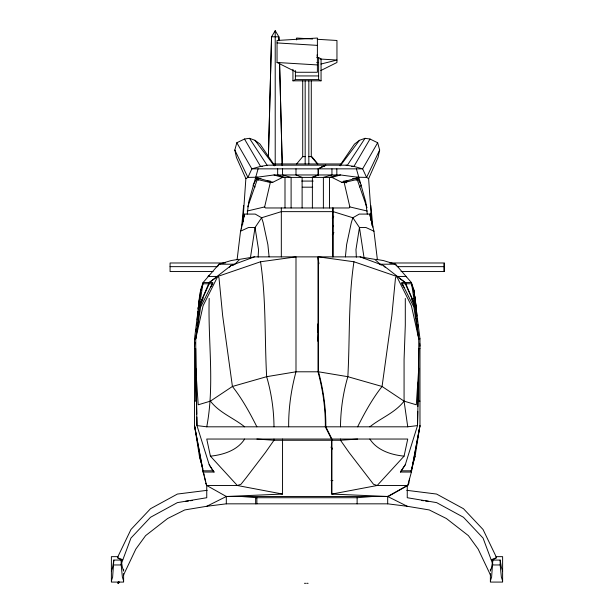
<?xml version="1.0" encoding="UTF-8"?>
<svg xmlns="http://www.w3.org/2000/svg" width="614" height="614" viewBox="0 0 614 614"><rect width="100%" height="100%" fill="white"/><g stroke="black" fill="none" stroke-linecap="round" stroke-linejoin="round"><path stroke-width="0.92" d="M417.75 411.326L417.528 425.586L405.301 464.714L400.405 472.043L411.411 472.043L419.968 425.586L419.968 338.79L413.859 289.885L411.411 282.547L395.516 264.212L383.289 260.543L375.96 259.323M417.827 406.568L418.218 381.847M418.441 367.586L418.748 348.568L419.968 348.568M268.395 156.547L271.549 36.809L275.21 30.7L278.879 36.809L278.979 40.647L278.879 36.809L271.549 36.809L268.402 157.061M258.149 257.159L258.532 249.629L255.033 227.533L261.618 217.755L281.327 211.638L332.673 211.638M317.73 332.55L317.73 323.992M317.722 341.131L318.497 327.784M242.668 224.509L245.869 178.628L236.413 157.384L234.832 150.039L236.827 142.747L244.487 139.025L249.468 138.319L255.01 140.322L260.037 144.121L274.596 165.519M119.093 582.532C117.305 581.281 119.431 584.904 118.801 581.765M241.456 228.999L243.635 205.529M123.614 569.27L123.614 571.074L122.393 567.405L121.173 560.068L113.836 560.068L112.615 577.191L111.387 580.852M194.523 346.119L194.899 342.359M196.027 331.076L196.219 329.196M196.595 325.435L196.779 323.555M197.155 319.787L197.439 316.97M197.624 315.089L198.007 311.329M198.192 309.448L199.412 297.222M345.39 256.875L346.618 244.648L351.315 222.644L352.873 217.755L359.251 214.086L369.843 214.086L373.949 231.202L377.395 259.73M502.613 571.074L501.385 567.405L500.164 560.068L492.827 560.068L491.607 577.191L490.386 580.852M243.014 221.692L243.451 217.886M202.835 468.866L199.412 456.156L194.523 425.586L194.523 338.79L200.64 289.885L203.081 282.547L218.975 264.212L231.202 260.543L238.539 259.323M194.523 401.134L195.743 401.134L195.743 338.79L199.412 308.22L203.081 298.442L198.192 308.22L200.64 289.885M237.096 259.73L240.542 231.202L244.648 214.086L255.24 214.086L261.618 217.755L263.176 222.644L267.881 244.648L269.101 256.875M247.212 214.086L248.739 201.86L258.095 168.85M408.962 481.829L408.962 483.049L407.742 485.497L388.186 496.496L331.453 494.055L331.453 439.041L325.336 426.814C325.52 408.287 322.841 389.644 318.006 371.792L295.994 371.792L266.653 376.689L232.422 386.467L210.418 401.134L198.192 404.803L195.743 368.131L196.971 425.586L206.749 426.814C214.823 384.433 207.854 341.215 209.197 298.442M244.265 216.788L244.648 214.086M250.335 258.387L255.033 227.533L248.486 227.533L240.542 231.202M194.523 338.79L195.743 338.79L200.64 307L212.866 282.547L203.081 282.547L200.64 298.442L198.192 308.22L209.197 283.768L209.197 282.547L231.202 265.432L254.426 256.875L360.065 256.875L374.732 259.323L381.156 265.125M118.387 583.269L117.919 583.077L118.203 582.579M411.656 468.866L415.079 456.156L419.968 425.586L411.411 470.823L401.633 470.823M113.836 560.068L112.615 567.405L111.387 571.074M492.827 560.068L491.607 567.405L490.386 571.074L490.386 569.27M409.154 480.885L409.53 479.004M411.035 471.483L411.411 469.603M331.944 439.041L331.944 494.055L377.18 485.497L404.073 456.156L407.742 439.041L331.944 439.041L325.834 426.814C326.011 408.287 323.332 389.644 318.497 371.792L318.497 256.875L353.948 261.764L396.744 276.438L406.522 276.438L406.522 276.86M339.895 165.519L354.455 144.121L359.482 140.322L365.023 138.319L370.004 139.025L377.664 142.747L379.659 150.039L378.078 157.384L368.623 178.628L371.892 225.468M195.743 338.79L203.081 305.78L217.755 276.438L260.543 261.764L295.994 256.875L295.994 371.792C291.159 389.644 288.488 408.287 288.664 426.814M312.38 207.969L312.38 177.408L331.944 177.408L341.722 182.297L344.17 182.512L349.857 206.933L349.059 207.969L265.432 207.969L264.634 206.933L270.321 182.512L272.769 182.297L282.547 177.408L311.889 177.408L318.006 174.959L318.006 168.85L325.336 165.181M118.302 583.208L118.51 582.302L119.07 582.625M412.877 463.854L415.079 456.156M200.64 291.105L203.081 283.768L212.866 283.768L210.418 287.436M357.617 426.814C364.609 412.9 372.337 398.793 382.069 386.467L391.847 315.558L395.516 277.658L396.744 276.438L411.411 305.78L418.748 338.79L418.748 401.134L419.968 401.134M247.78 206.849L257.312 179.441L270.321 182.512M121.165 564.266L130.951 538.064L150.514 517.28L177.408 502.613L206.749 497.724L206.749 485.497L203.081 472.043L194.523 425.586L203.081 470.823L212.866 470.823L214.086 472.043L203.081 472.043L203.081 470.416M345.859 182.818L346.557 181.076L343.702 181.076M346.357 182.818L347.056 181.076M198.192 308.22L209.197 282.547L216.197 277.551M123.614 574.842L135.84 549.069L145.618 535.623L167.63 518.508L184.745 509.942L206.749 506.281L226.313 503.833L387.687 503.833L407.251 506.281L429.255 509.942L446.37 518.508L468.382 535.623L478.16 549.069L490.386 574.842M379.659 150.039L366.589 177.408L356.795 177.2L360.564 183.525L365.752 201.86L367.279 214.086M120.521 559.477L117.42 557.658L130.951 529.506L150.514 508.722L177.408 494.055L207.217 490.325M218.162 265.839L218.975 264.212L234.87 264.212L239.759 259.323L254.426 256.875M318.819 256.468L318.006 258.095L318.95 263.759M377.664 142.747L362.628 168.85L366.589 177.408L368.623 178.628M332.304 217.932L333.248 216.312M332.32 218.745L333.74 216.312M370.004 139.025L353.948 166.402L351.745 166.402M253.927 183.525L257.703 177.2L247.91 177.408L245.869 178.628M347.14 165.603L365.023 138.319M400.405 472.043L405.301 464.714M332.519 227.218L333.609 225.645M332.274 234.87L333.916 232.576M117.919 583.077L118.402 582.839M340.202 165.849L359.482 140.322M296.608 163.961L302.717 156.624L302.717 80.987M244.648 439.041C237.357 450.453 223.243 454.844 210.418 456.156L206.749 439.041L331.453 439.041M118.548 581.773L118.341 582.655M229.367 267.267L231.202 265.432M405.301 298.442L405.301 325.336L404.073 359.574L404.073 401.134C395.109 412.792 381.048 417.865 369.843 426.814M359.397 186.994L361.531 185.067M209.397 275.21L207.969 276.438L217.755 276.438L218.975 277.658L222.644 315.558L232.422 386.467C242.154 398.793 249.883 412.9 256.875 426.814M356.174 180.263L358.369 178.628M232.576 265.586L234.103 264.672M493.479 559.477L496.58 557.658L483.049 529.506L463.486 508.722L436.592 494.055L406.783 490.325M206.749 506.281L226.313 496.496L387.687 496.496L407.251 485.497L407.251 497.724L436.592 502.613L463.486 517.28L483.049 538.064L492.835 564.266M292.939 69.344L292.939 80.825L295.388 79.605L318.612 79.605L321.061 80.825L321.061 58.821L318.612 57.593L316.755 57.593M320.792 70.564L336.956 62.49L336.956 40.478L317.246 39.288M312.38 177.408L318.497 174.959L318.497 168.85L325.834 165.181M491.269 559.73L496.58 557.658M331.944 177.408L340.501 174.959L358.845 177.408L360.564 183.525M341.722 182.297L357.939 177.669M320.945 64.04L336.956 60.042L320.063 59.021M344.17 182.512L357.179 179.441L367.018 207.732M247.166 211.047L264.634 206.933M255.654 177.408L273.99 174.959L318.006 174.959M325.834 426.814L407.742 426.814L417.528 425.586L418.748 368.131L416.3 404.803L404.073 401.134L382.069 386.467L347.839 376.689L318.497 371.792M185.681 501.277L188.483 500.955M190.355 500.74L192.22 500.525M255.654 503.833L255.654 497.724L357.125 497.724L373.366 496.419M357.617 439.041L340.501 440.261L331.944 440.261M282.547 439.041L282.547 494.055L226.313 496.496L206.749 485.497L205.529 483.049M316.755 62.49L318.612 62.49M295.388 75.936L318.612 75.936M292.939 80.825L321.061 80.825M302.717 156.624L305.572 156.624M308.428 156.624L311.283 156.624L317.392 163.961M273.376 163.961L340.624 163.961M346.618 165.181L267.881 165.181L260.543 166.402L251.863 168.85L247.91 177.408L234.832 150.039M262.378 166.402L260.543 166.402L244.487 139.025M321.951 166.402L324.798 166.402M318.006 168.85L251.863 168.85L236.827 142.747M318.497 168.85L362.628 168.85L353.948 166.402L346.119 165.181M318.497 174.959L340.501 174.959M256.215 178.628L260.919 178.628M352.636 178.628L358.277 178.628M267.443 181.076L270.298 181.076M301.758 181.076L313.194 181.076M302.241 187.186L312.71 187.186M225.361 262.984L170.07 262.984L170.07 271.549L213.066 271.549M389.598 262.984L443.93 262.984L443.93 271.549L401.034 271.549M379.621 264.212L395.516 264.212L396.329 265.839M170.07 266.653L217.732 266.653M397.22 266.653L443.93 266.653M418.748 338.79L415.079 308.22L411.411 298.442L416.3 308.22L413.851 298.442L411.411 282.547L401.633 282.547L413.859 307L418.748 338.79L419.968 338.79M194.523 348.568L195.743 348.568L196.165 375.192M206.749 426.814L325.336 426.814M331.453 440.261L273.99 440.261L256.875 439.041M404.073 456.156C391.248 454.844 377.134 450.453 369.843 439.041M330.984 480.601L332.903 480.601M206.749 485.497L237.311 485.497L282.547 494.055M117.972 556.66L111.387 556.66L111.387 582.08L123.614 582.08L123.614 573.622M496.028 556.66L502.613 556.66L502.613 582.08L490.386 582.08L490.386 573.622M113.836 564.964L121.173 564.964L122.393 577.191L123.614 580.852M492.827 564.964L500.164 564.964L501.385 577.191L502.613 580.852M304.475 583.3L305.649 583.3M306.701 583.3L308.09 583.3M312.557 39.004L296.608 38.037L296.608 39.895M277.044 42.926L317.392 45.375M277.044 62.49L296.608 72.268L317.392 72.268L317.392 38.037L277.044 40.478L277.044 62.49L317.392 64.93M240.634 496.419L256.875 497.724L256.875 503.833M421.78 500.525L423.645 500.74M425.517 500.955L428.319 501.277M349.857 206.933L367.325 211.047M273.99 174.959L282.547 177.408M256.552 177.669L272.769 182.297M333.164 211.638L352.873 217.755L359.459 227.533L364.156 258.387M360.065 256.875L383.289 265.432L405.301 282.547L416.3 308.22L413.859 289.885M117.42 557.658L122.731 559.73M373.949 231.202L366.005 227.533L359.459 227.533L355.959 249.629L356.35 257.159M119.078 582.302L119.101 581.926M387.687 496.496L407.251 506.281M399.077 278.104L405.301 282.547L405.301 283.768L416.3 308.22L413.859 298.442M244.648 426.814C233.443 417.865 219.382 412.792 210.418 401.134M256.122 178.628L258.317 180.263M118.287 582.993L118.141 581.957M252.968 185.067L255.094 186.994M383.289 265.432L385.124 267.267M331.038 447.069L332.366 448.389M331.207 447.729L332.527 449.049M210.418 456.156L237.311 485.497L240.98 484.269L245.869 478.16L265.432 452.487L273.99 440.261L273.99 439.041M311.774 156.624L317.883 163.961M255.01 140.322L274.289 165.849M404.073 287.436L401.633 283.768L411.411 283.768L413.859 291.105M196.833 417.029L196.971 425.586L209.197 464.714L214.086 472.043M249.468 138.319L267.351 165.603M209.197 464.714L212.866 470.823M414.013 294.674L415.079 297.222L416.96 316.026M356.396 168.85L358.845 177.408M199.412 456.156L201.615 463.854M203.833 473.363L204.209 475.244M204.585 477.124L205.337 480.885M404.073 401.134L407.742 426.814M369.843 214.086L370.227 216.788M370.488 218.592L370.749 220.388M370.503 213.135L370.718 215.038M371.155 218.837L371.585 222.644M317.085 54.846L317.392 57.593M417.244 318.85L417.528 321.675M417.804 324.491L417.996 326.372M419.684 343.303L419.968 346.119M370.856 205.529L372.867 227.119M279.585 63.633L282.256 165.166M279.554 62.582L282.248 165.65M196.365 387.557L196.787 414.181M500.164 560.068L500.164 564.964M444.421 262.984L444.421 271.549M412.631 464.714L412.631 465.934M411.411 470.416L411.411 472.043L407.742 485.497L377.18 485.497L373.512 484.269L349.059 452.487L340.501 440.261L340.501 439.041M387.687 496.227L387.687 503.833M357.125 497.724L357.125 503.833M353.948 261.764C348.222 299.701 349.965 338.406 347.839 376.689C343.111 392.899 340.609 409.922 340.501 426.814M336.833 168.85L336.833 174.959L329.503 177.408L329.503 207.969M333.164 207.969L333.164 256.875M332.673 207.969L332.673 256.875M331.944 168.85L331.944 174.959L323.386 177.408L323.386 207.969M318.612 57.593L318.612 79.605M318.006 256.875L318.006 371.792M311.283 80.987L311.283 156.624M308.834 80.971L308.834 163.961M305.166 80.971L305.166 163.961M302.111 207.969L302.111 177.408L295.994 174.959L295.994 168.85M295.388 70.556L295.388 79.605M291.105 207.969L291.105 177.408L282.547 174.959L282.547 168.85M284.996 207.969L284.996 177.408L277.658 174.959L277.658 168.85M281.327 207.969L281.327 256.875M275.21 30.7L275.21 165.35M273.99 426.814C273.882 409.922 271.38 392.899 266.653 376.689C264.527 338.406 266.269 299.701 260.543 261.764M226.313 496.227L226.313 503.833M121.173 560.068L121.173 564.964"/></g></svg>
